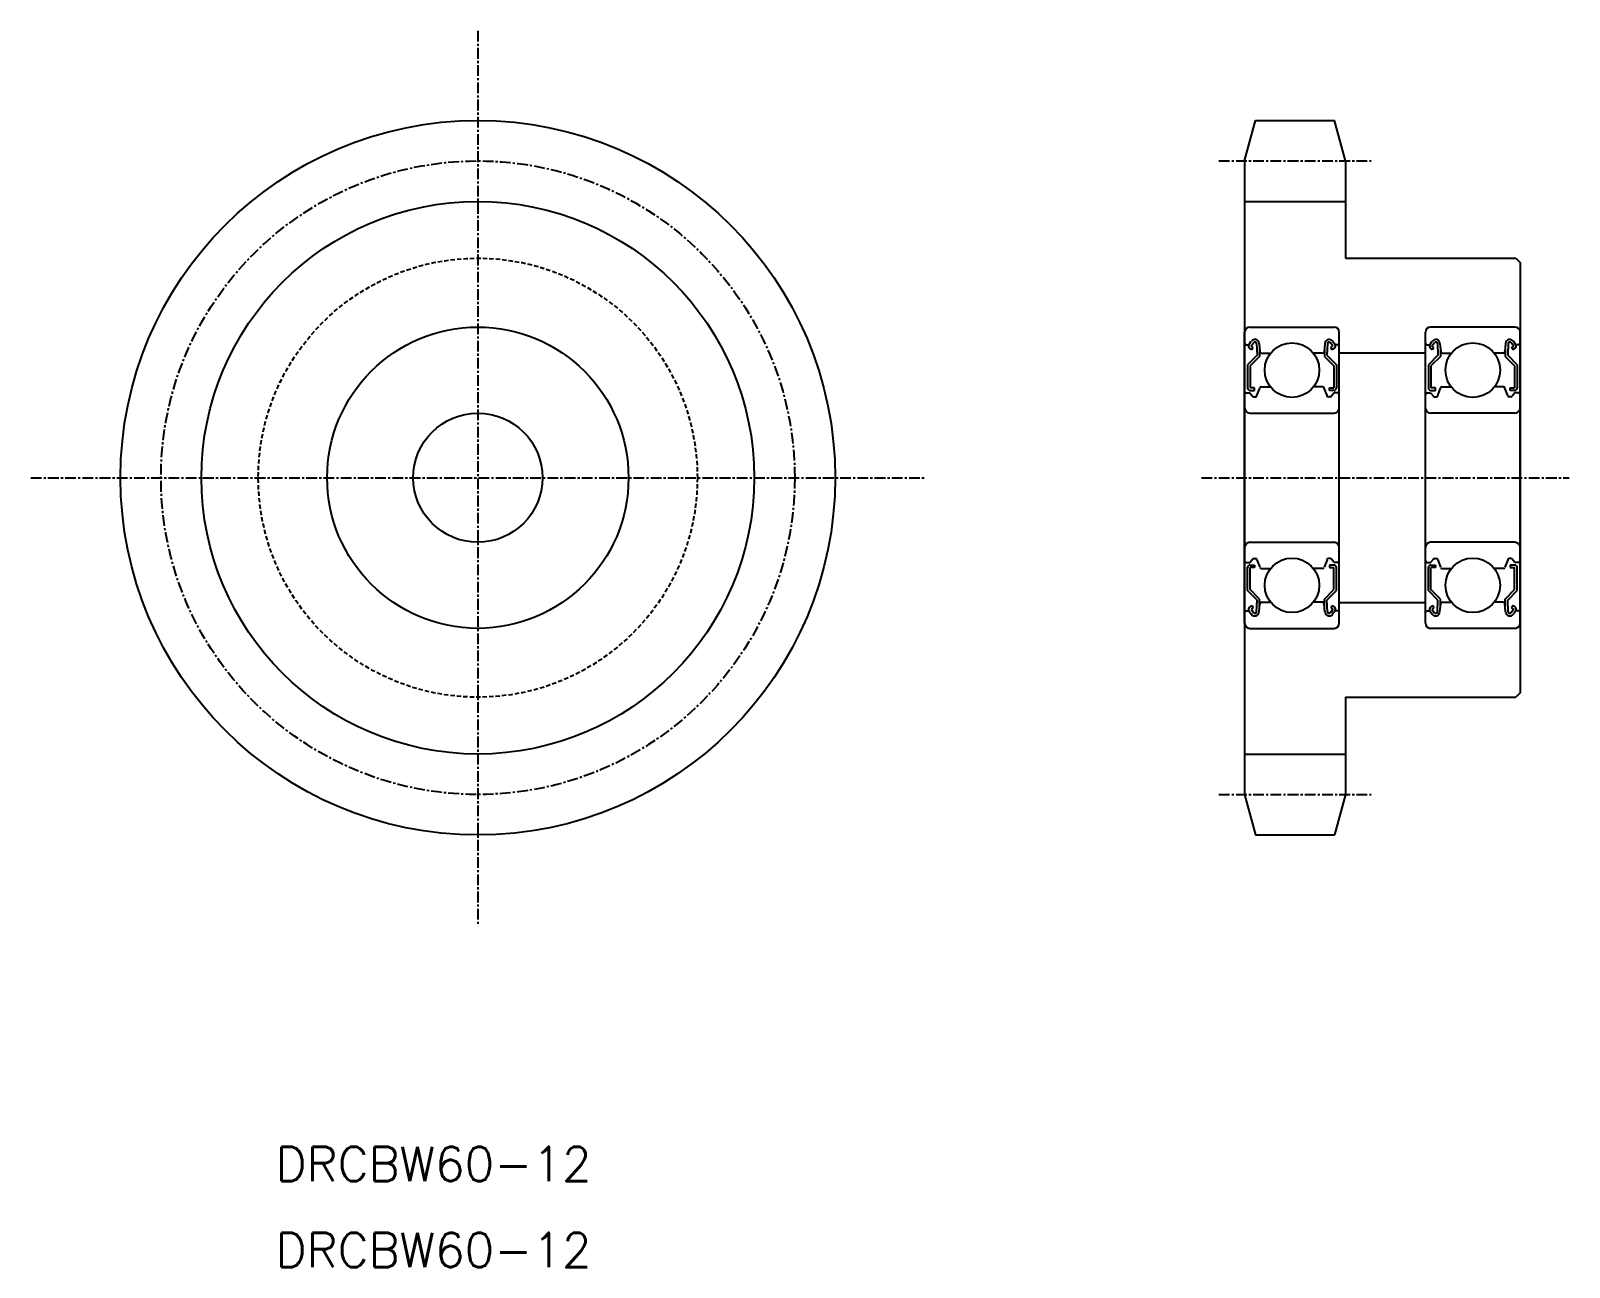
# Model space of a CAD drawing. Extents: x 0 to 179, y 0 to 144.
import ezdxf

# ---------------------------------------------------------------- set-up
doc = ezdxf.new("R2010")
doc.units = 0
doc.linetypes.add('CENTER', pattern=[2, 1.25, -0.25, 0.25, -0.25])
doc.linetypes.add('DASHED', pattern=[0.75, 0.5, -0.25])
doc.layers.get('0').update_dxf_attribs({"linetype": 'CONTINUOUS'})
doc.layers.add('CENTER', color=1, linetype='CENTER')
doc.styles.get("Standard").update_dxf_attribs({"font": 'txt', "bigfont": 'BIGFONT'})

msp = doc.modelspace()

# ---------------------------------------------------------------- linework, layer by layer
at = {"color": 7, "linetype": 'CONTINUOUS'}
for p, q in [((140.97, 128.52), (142.23, 133.22)), ((142.23, 133.22), (151.41, 133.22)), ((152.67, 128.52), (151.41, 133.22)), ((140.97, 128.52), (140.97, 54.92)), ((152.67, 128.52), (152.67, 117.22)), ((140.97, 123.82), (152.67, 123.82)), ((152.67, 117.22), (172.47, 117.22)), ((172.47, 117.22), (172.97, 116.72)), ((172.97, 116.72), (172.97, 66.72)), ((141.57, 109.22), (151.37, 109.22)), ((172.37, 109.22), (162.57, 109.22)), ((140.97, 74.82), (140.97, 108.62)), ((141.47, 107.17), (141.75, 107.57)), ((141.72, 107), (142, 107.4)), ((142.36, 107.3), (142.41, 105.95)), ((142.66, 107.33), (142.74, 106.36)), ((150.28, 107.33), (150.2, 106.36)), ((150.58, 107.3), (150.53, 105.95)), ((151.22, 107), (150.94, 107.4)), ((151.47, 107.17), (151.19, 107.57)), ((151.97, 74.82), (151.97, 108.62)), ((161.97, 74.82), (161.97, 108.62)), ((162.47, 107.17), (162.75, 107.57)), ((162.72, 107), (163, 107.4)), ((163.36, 107.3), (163.41, 105.95)), ((163.66, 107.33), (163.74, 106.36)), ((171.28, 107.33), (171.2, 106.36)), ((171.58, 107.3), (171.53, 105.95)), ((172.22, 107), (171.94, 107.4)), ((172.47, 107.17), (172.19, 107.57)), ((172.97, 74.82), (172.97, 108.62)), ((141.17, 107.17), (141.47, 107.17)), ((142.41, 105.95), (141.31, 104.85)), ((141.79, 106.58), (141.54, 106.76)), ((142.71, 105.82), (141.61, 104.72)), ((141.96, 106.83), (141.72, 107)), ((141.79, 106.58), (141.96, 106.83)), ((142.71, 106.7), (142.71, 105.82)), ((142.94, 106.17), (143.96, 106.17)), ((150, 106.17), (148.98, 106.17)), ((150.23, 106.7), (150.23, 105.82)), ((150.23, 105.82), (151.33, 104.72)), ((150.53, 105.95), (151.63, 104.85)), ((150.98, 106.83), (151.22, 107)), ((151.15, 106.58), (150.98, 106.83)), ((151.15, 106.58), (151.4, 106.76)), ((151.77, 107.17), (151.47, 107.17)), ((151.97, 106.22), (161.97, 106.22)), ((162.17, 107.17), (162.47, 107.17)), ((163.41, 105.95), (162.31, 104.85)), ((162.79, 106.58), (162.54, 106.76)), ((163.71, 105.82), (162.61, 104.72)), ((162.96, 106.83), (162.72, 107)), ((162.79, 106.58), (162.96, 106.83)), ((163.71, 106.7), (163.71, 105.82)), ((163.94, 106.17), (164.96, 106.17)), ((171, 106.17), (169.98, 106.17)), ((171.23, 106.7), (171.23, 105.82)), ((171.23, 105.82), (172.33, 104.72)), ((171.53, 105.95), (172.63, 104.85)), ((171.98, 106.83), (172.22, 107)), ((172.15, 106.58), (171.98, 106.83)), ((172.15, 106.58), (172.4, 106.76)), ((172.77, 107.17), (172.47, 107.17)), ((141.31, 104.85), (141.31, 102.17)), ((141.61, 104.72), (141.61, 102.17)), ((151.33, 104.72), (151.33, 102.17)), ((151.63, 104.85), (151.63, 102.17)), ((162.31, 104.85), (162.31, 102.17)), ((162.61, 104.72), (162.61, 102.17)), ((172.33, 104.72), (172.33, 102.17)), ((172.63, 104.85), (172.63, 102.17)), ((142.13, 102.17), (141.61, 102.17)), ((141.61, 101.87), (142.13, 101.87)), ((142.13, 101.87), (142.13, 102.17)), ((142.4, 101.26), (142.73, 102.14)), ((142.92, 102.27), (143.96, 102.27)), ((150.02, 102.27), (148.98, 102.27)), ((150.54, 101.26), (150.21, 102.14)), ((150.81, 102.17), (151.33, 102.17)), ((150.81, 101.87), (150.81, 102.17)), ((151.33, 101.87), (150.81, 101.87)), ((163.13, 102.17), (162.61, 102.17)), ((162.61, 101.87), (163.13, 101.87)), ((163.13, 101.87), (163.13, 102.17)), ((163.4, 101.26), (163.73, 102.14)), ((163.92, 102.27), (164.96, 102.27)), ((171.02, 102.27), (169.98, 102.27)), ((171.54, 101.26), (171.21, 102.14)), ((171.81, 102.17), (172.33, 102.17)), ((171.81, 101.87), (171.81, 102.17)), ((172.33, 101.87), (171.81, 101.87)), ((141.17, 101.57), (141.57, 101.57)), ((141.57, 101.57), (141.89, 101.2)), ((142.04, 101.12), (142.22, 101.12)), ((150.9, 101.12), (150.72, 101.12)), ((151.37, 101.57), (151.05, 101.2)), ((151.77, 101.57), (151.37, 101.57)), ((162.17, 101.57), (162.57, 101.57)), ((162.57, 101.57), (162.89, 101.2)), ((163.04, 101.12), (163.22, 101.12)), ((171.9, 101.12), (171.72, 101.12)), ((172.37, 101.57), (172.05, 101.2)), ((172.77, 101.57), (172.37, 101.57)), ((141.57, 99.22), (151.37, 99.22)), ((172.37, 99.22), (162.57, 99.22)), ((140.97, 91.72), (140.97, 91.72)), ((172.97, 91.72), (172.97, 91.72)), ((141.57, 84.22), (151.37, 84.22)), ((172.37, 84.22), (162.57, 84.22)), ((140.97, 83.47), (140.97, 83.47)), ((141.57, 81.87), (141.89, 82.25)), ((142.04, 82.32), (142.22, 82.32)), ((142.4, 82.19), (142.73, 81.31)), ((150.54, 82.19), (150.21, 81.31)), ((150.9, 82.32), (150.72, 82.32)), ((151.37, 81.87), (151.05, 82.25)), ((162.57, 81.87), (162.89, 82.25)), ((163.04, 82.32), (163.22, 82.32)), ((163.4, 82.19), (163.73, 81.31)), ((171.54, 82.19), (171.21, 81.31)), ((171.9, 82.32), (171.72, 82.32)), ((172.37, 81.87), (172.05, 82.25)), ((172.97, 83.47), (172.97, 83.47)), ((141.17, 81.87), (141.57, 81.87)), ((141.31, 78.6), (141.31, 81.27)), ((141.61, 81.57), (142.13, 81.57)), ((141.61, 78.72), (141.61, 81.27)), ((142.13, 81.27), (141.61, 81.27)), ((142.13, 81.57), (142.13, 81.27)), ((142.92, 81.17), (143.96, 81.17)), ((150.02, 81.17), (148.98, 81.17)), ((150.81, 81.57), (150.81, 81.27)), ((151.33, 81.57), (150.81, 81.57)), ((150.81, 81.27), (151.33, 81.27)), ((151.33, 78.72), (151.33, 81.27)), ((151.77, 81.87), (151.37, 81.87)), ((151.63, 78.6), (151.63, 81.27)), ((162.17, 81.87), (162.57, 81.87)), ((162.31, 78.6), (162.31, 81.27)), ((162.61, 81.57), (163.13, 81.57)), ((162.61, 78.72), (162.61, 81.27)), ((163.13, 81.27), (162.61, 81.27)), ((163.13, 81.57), (163.13, 81.27)), ((163.92, 81.17), (164.96, 81.17)), ((171.02, 81.17), (169.98, 81.17)), ((172.33, 81.57), (171.81, 81.57)), ((171.81, 81.57), (171.81, 81.27)), ((171.81, 81.27), (172.33, 81.27)), ((172.33, 78.72), (172.33, 81.27)), ((172.77, 81.87), (172.37, 81.87)), ((172.63, 78.6), (172.63, 81.27)), ((142.71, 77.62), (141.61, 78.72)), ((150.23, 77.62), (151.33, 78.72)), ((163.71, 77.62), (162.61, 78.72)), ((171.23, 77.62), (172.33, 78.72)), ((142.41, 77.5), (141.31, 78.6)), ((141.79, 76.86), (141.54, 76.69)), ((141.79, 76.86), (141.96, 76.62)), ((142.36, 76.15), (142.41, 77.5)), ((142.66, 76.12), (142.74, 77.09)), ((142.71, 76.75), (142.71, 77.62)), ((142.94, 77.27), (143.96, 77.27)), ((150, 77.27), (148.98, 77.27)), ((150.28, 76.12), (150.2, 77.09)), ((150.23, 76.75), (150.23, 77.62)), ((150.53, 77.5), (151.63, 78.6)), ((150.58, 76.15), (150.53, 77.5)), ((151.15, 76.86), (150.98, 76.62)), ((151.15, 76.86), (151.4, 76.69)), ((151.97, 77.22), (161.97, 77.22)), ((163.41, 77.5), (162.31, 78.6)), ((162.79, 76.86), (162.54, 76.69)), ((162.79, 76.86), (162.96, 76.62)), ((163.36, 76.15), (163.41, 77.5)), ((163.66, 76.12), (163.74, 77.09)), ((163.71, 76.75), (163.71, 77.62)), ((163.94, 77.27), (164.96, 77.27)), ((171, 77.27), (169.98, 77.27)), ((171.28, 76.12), (171.2, 77.09)), ((171.23, 76.75), (171.23, 77.62)), ((171.53, 77.5), (172.63, 78.6)), ((171.58, 76.15), (171.53, 77.5)), ((172.15, 76.86), (171.98, 76.62)), ((172.15, 76.86), (172.4, 76.69)), ((141.17, 76.27), (141.47, 76.27)), ((141.47, 76.27), (141.75, 75.88)), ((141.96, 76.62), (141.72, 76.45)), ((141.72, 76.45), (142, 76.04)), ((151.22, 76.45), (150.94, 76.04)), ((150.98, 76.62), (151.22, 76.45)), ((151.47, 76.27), (151.19, 75.88)), ((151.77, 76.27), (151.47, 76.27)), ((162.17, 76.27), (162.47, 76.27)), ((162.47, 76.27), (162.75, 75.88)), ((162.96, 76.62), (162.72, 76.45)), ((162.72, 76.45), (163, 76.04)), ((172.22, 76.45), (171.94, 76.04)), ((171.98, 76.62), (172.22, 76.45)), ((172.47, 76.27), (172.19, 75.88)), ((172.77, 76.27), (172.47, 76.27)), ((141.57, 74.22), (151.37, 74.22)), ((172.37, 74.22), (162.57, 74.22)), ((152.67, 66.22), (172.47, 66.22)), ((152.67, 66.22), (152.67, 54.92)), ((157.62, 66.22), (157.62, 66.22)), ((162.57, 66.22), (162.57, 66.22)), ((172.97, 66.72), (172.47, 66.22)), ((140.97, 59.62), (152.67, 59.62)), ((140.97, 54.92), (142.23, 50.22)), ((152.67, 54.92), (151.41, 50.22)), ((142.23, 50.22), (151.41, 50.22))]:
    msp.add_line(p, q, dxfattribs=at)
for centre, radius in [((51.92, 91.72), 41.5), ((51.92, 91.72), 17.5), ((146.47, 104.22), 3.17), ((167.47, 104.22), 3.17), ((51.92, 91.72), 7.5), ((146.47, 79.22), 3.17), ((167.47, 79.22), 3.17)]:
    msp.add_circle(centre, radius, dxfattribs=at)
at = {"color": 3, "linetype": 'CONTINUOUS'}
msp.add_circle((51.92, 91.72), 32.1, dxfattribs=at)
at = {"color": 3, "linetype": 'DASHED'}
msp.add_circle((51.92, 91.72), 25.5, dxfattribs=at)
at = {"color": 7, "linetype": 'CONTINUOUS'}
for centre, radius, start, end in [((141.57, 108.62), 0.6, 90, 180), ((151.37, 108.62), 0.6, 0, 90), ((162.57, 108.62), 0.6, 90, 180), ((172.37, 108.62), 0.6, 0, 90), ((141.17, 107.37), 0.2, 180, 270), ((142.16, 107.28), 0.5, 5.065, 144.9356), ((142.16, 107.29), 0.2, 2.1312, 144.9367), ((150.78, 107.28), 0.5, 35.0644, 174.935), ((150.78, 107.29), 0.2, 35.0633, 177.8688), ((151.77, 107.37), 0.2, 270, 0), ((162.17, 107.37), 0.2, 180, 270), ((163.16, 107.28), 0.5, 5.065, 144.9356), ((163.16, 107.29), 0.2, 2.1312, 144.9367), ((171.78, 107.28), 0.5, 35.0644, 174.935), ((171.78, 107.29), 0.2, 35.0633, 177.8688), ((172.77, 107.37), 0.2, 270, 0), ((141.72, 107), 0.3, 144.9356, 235.0377), ((142.94, 106.37), 0.2, 185.065, 270), ((150, 106.37), 0.2, 270, 354.935), ((151.22, 107), 0.3, 304.9623, 35.0644), ((162.72, 107), 0.3, 144.9356, 235.0377), ((163.94, 106.37), 0.2, 185.065, 270), ((171, 106.37), 0.2, 270, 354.935), ((172.22, 107), 0.3, 304.9623, 35.0644), ((141.61, 102.17), 0.3, 180, 270), ((142.92, 102.07), 0.2, 90, 159.9703), ((150.02, 102.07), 0.2, 20.0297, 90), ((151.33, 102.17), 0.3, 270, 0), ((162.61, 102.17), 0.3, 180, 270), ((163.92, 102.07), 0.2, 90, 159.9703), ((171.02, 102.07), 0.2, 20.0297, 90), ((172.33, 102.17), 0.3, 270, 0), ((141.17, 101.37), 0.2, 90, 180), ((142.04, 101.32), 0.2, 219.997, 270), ((142.22, 101.32), 0.2, 270, 339.9703), ((150.72, 101.32), 0.2, 200.0297, 270), ((150.9, 101.32), 0.2, 270, 320.003), ((151.77, 101.37), 0.2, 0, 90), ((162.17, 101.37), 0.2, 90, 180), ((163.04, 101.32), 0.2, 219.997, 270), ((163.22, 101.32), 0.2, 270, 339.9703), ((171.72, 101.32), 0.2, 200.0297, 270), ((171.9, 101.32), 0.2, 270, 320.003), ((172.77, 101.37), 0.2, 0, 90), ((141.57, 99.82), 0.6, 180, 270), ((151.37, 99.82), 0.6, 270, 0), ((162.57, 99.82), 0.6, 180, 270), ((172.37, 99.82), 0.6, 270, 0), ((141.57, 83.62), 0.6, 90, 180), ((151.37, 83.62), 0.6, 0, 90), ((162.57, 83.62), 0.6, 90, 180), ((172.37, 83.62), 0.6, 0, 90), ((142.04, 82.12), 0.2, 90, 140.003), ((142.22, 82.12), 0.2, 20.0297, 90), ((150.72, 82.12), 0.2, 90, 159.9703), ((150.9, 82.12), 0.2, 39.997, 90), ((163.04, 82.12), 0.2, 90, 140.003), ((163.22, 82.12), 0.2, 20.0297, 90), ((171.72, 82.12), 0.2, 90, 159.9703), ((171.9, 82.12), 0.2, 39.997, 90), ((141.17, 82.07), 0.2, 180, 270), ((141.61, 81.27), 0.3, 90, 180), ((142.92, 81.37), 0.2, 200.0297, 270), ((150.02, 81.37), 0.2, 270, 339.9703), ((151.33, 81.27), 0.3, 0, 90), ((151.77, 82.07), 0.2, 270, 0), ((162.17, 82.07), 0.2, 180, 270), ((162.61, 81.27), 0.3, 90, 180), ((163.92, 81.37), 0.2, 200.0297, 270), ((171.02, 81.37), 0.2, 270, 339.9703), ((172.33, 81.27), 0.3, 0, 90), ((172.77, 82.07), 0.2, 270, 0), ((142.94, 77.07), 0.2, 90, 174.935), ((150, 77.07), 0.2, 5.065, 90), ((163.94, 77.07), 0.2, 90, 174.935), ((171, 77.07), 0.2, 5.065, 90), ((141.17, 76.07), 0.2, 90, 180), ((141.72, 76.45), 0.3, 124.9623, 215.0644), ((142.16, 76.16), 0.5, 215.0644, 354.935), ((142.16, 76.16), 0.2, 215.0633, 357.8688), ((150.78, 76.16), 0.5, 185.065, 324.9356), ((150.78, 76.16), 0.2, 182.1312, 324.9367), ((151.22, 76.45), 0.3, 324.9356, 55.0377), ((151.77, 76.07), 0.2, 0, 90), ((162.17, 76.07), 0.2, 90, 180), ((162.72, 76.45), 0.3, 124.9623, 215.0644), ((163.16, 76.16), 0.5, 215.0644, 354.935), ((163.16, 76.16), 0.2, 215.0633, 357.8688), ((171.78, 76.16), 0.5, 185.065, 324.9356), ((171.78, 76.16), 0.2, 182.1312, 324.9367), ((172.22, 76.45), 0.3, 324.9356, 55.0377), ((172.77, 76.07), 0.2, 0, 90), ((141.57, 74.82), 0.6, 180, 270), ((151.37, 74.82), 0.6, 270, 0), ((162.57, 74.82), 0.6, 180, 270), ((172.37, 74.82), 0.6, 270, 0)]:
    msp.add_arc(centre, radius, start, end, dxfattribs=at)
at = {"layer": 'CENTER', "color": 1, "linetype": 'CENTER'}
for p, q in [((51.92, 143.64), (51.92, 39.81)), ((137.97, 128.52), (155.67, 128.52)), ((0, 91.72), (103.84, 91.72)), ((135.97, 91.72), (178.67, 91.72)), ((137.97, 54.92), (155.67, 54.92))]:
    msp.add_line(p, q, dxfattribs=at)
msp.add_circle((51.92, 91.72), 36.8, dxfattribs=at)

# ---------------------------------------------------------------- texts
at = {"color": 7, "linetype": 'CONTINUOUS'}
for p in [(28.44, 10), (28.44, 0)]:
    msp.add_text('DRCBW60-12', height=4, dxfattribs=at).set_placement(p)

doc.saveas('drawing.dxf')
